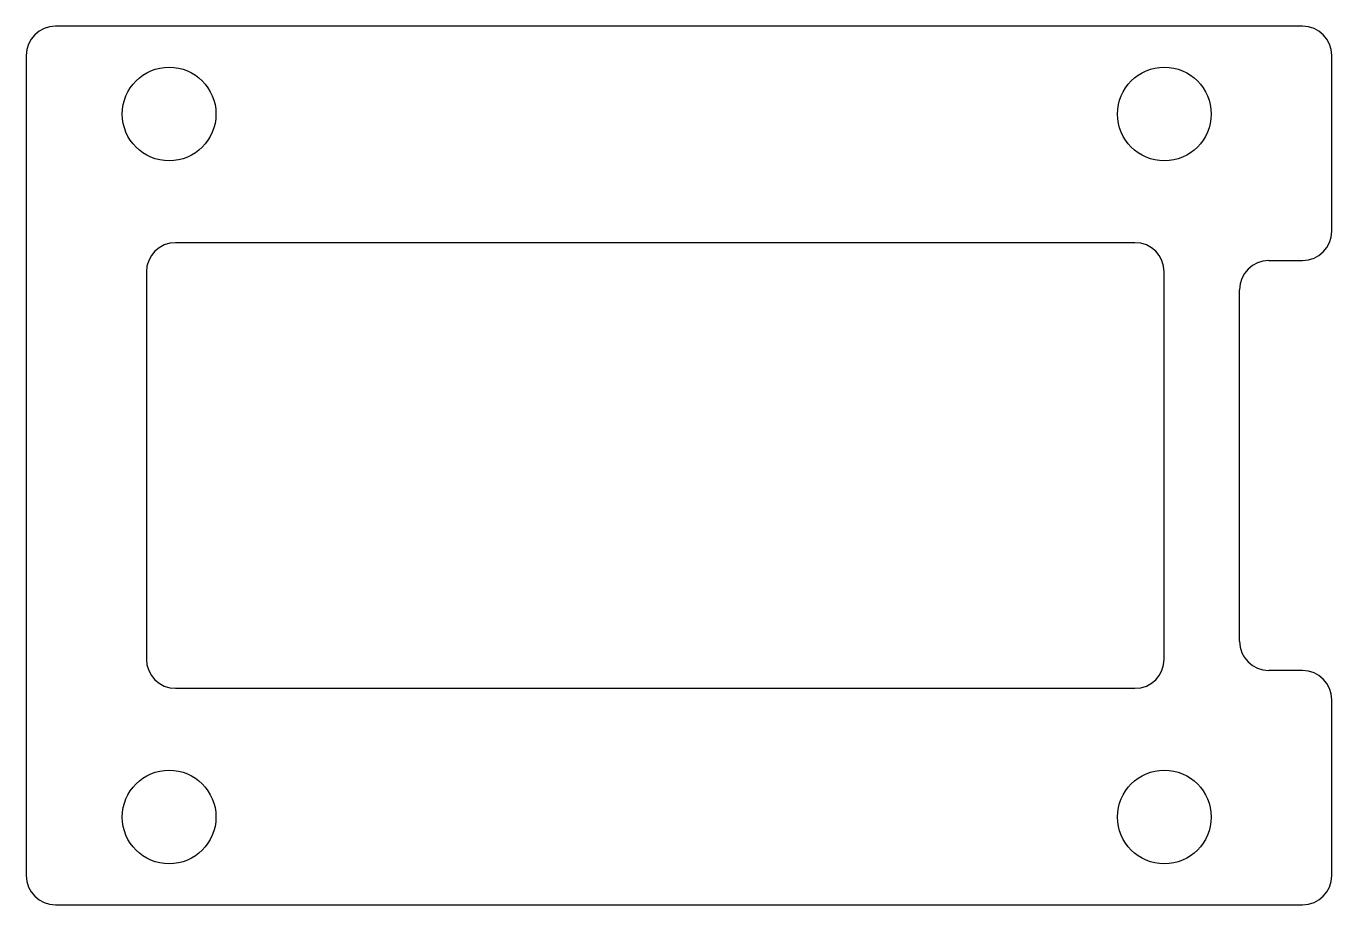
# Model space of a CAD drawing. Header units: inches. Extents: x -1.11 to 1.12, y -0.66 to 0.84.
import ezdxf

# ---------------------------------------------------------------- set-up
doc = ezdxf.new("R2010")
doc.units = ezdxf.units.IN
doc.header["$MEASUREMENT"] = 0

msp = doc.modelspace()

# ---------------------------------------------------------------- linework, layer by layer
at = {"color": 7, "linetype": 'Continuous', "lineweight": 25}
for p, q in [((1.0667, 0.8365), (-1.0638, 0.8365)), ((-1.1138, 0.7865), (-1.1138, -0.6135)), ((1.1167, 0.4865), (1.1167, 0.7865)), ((0.7803, 0.4669), (-0.8584, 0.4669)), ((1.009, 0.4365), (1.0667, 0.4365)), ((-0.9084, 0.4169), (-0.9084, -0.2438)), ((0.8303, -0.2438), (0.8303, 0.4169)), ((0.959, -0.2135), (0.959, 0.3865)), ((1.0667, -0.2635), (1.009, -0.2635)), ((-0.8584, -0.2938), (0.7803, -0.2938)), ((1.1167, -0.6135), (1.1167, -0.3135)), ((-1.0638, -0.6635), (1.0667, -0.6635))]:
    msp.add_line(p, q, dxfattribs=at)
for centre in [(-0.8695, 0.6865), (0.8305, 0.6865), (-0.8695, -0.5135), (0.8305, -0.5135)]:
    msp.add_circle(centre, 0.08, dxfattribs=at)
for centre, start, end in [((-1.0638, 0.7865), 90, 180), ((1.0667, 0.7865), 0, 90), ((1.0667, 0.4865), 270, 0), ((-0.8584, 0.4169), 90, 180), ((0.7803, 0.4169), 0, 90), ((1.009, 0.3865), 90, 180), ((1.009, -0.2135), 180, 270), ((-0.8584, -0.2438), 180, 270), ((0.7803, -0.2438), 270, 0), ((1.0667, -0.3135), 0, 90), ((-1.0638, -0.6135), 180, 270), ((1.0667, -0.6135), 270, 0)]:
    msp.add_arc(centre, 0.05, start, end, dxfattribs=at)

doc.saveas('drawing.dxf')
